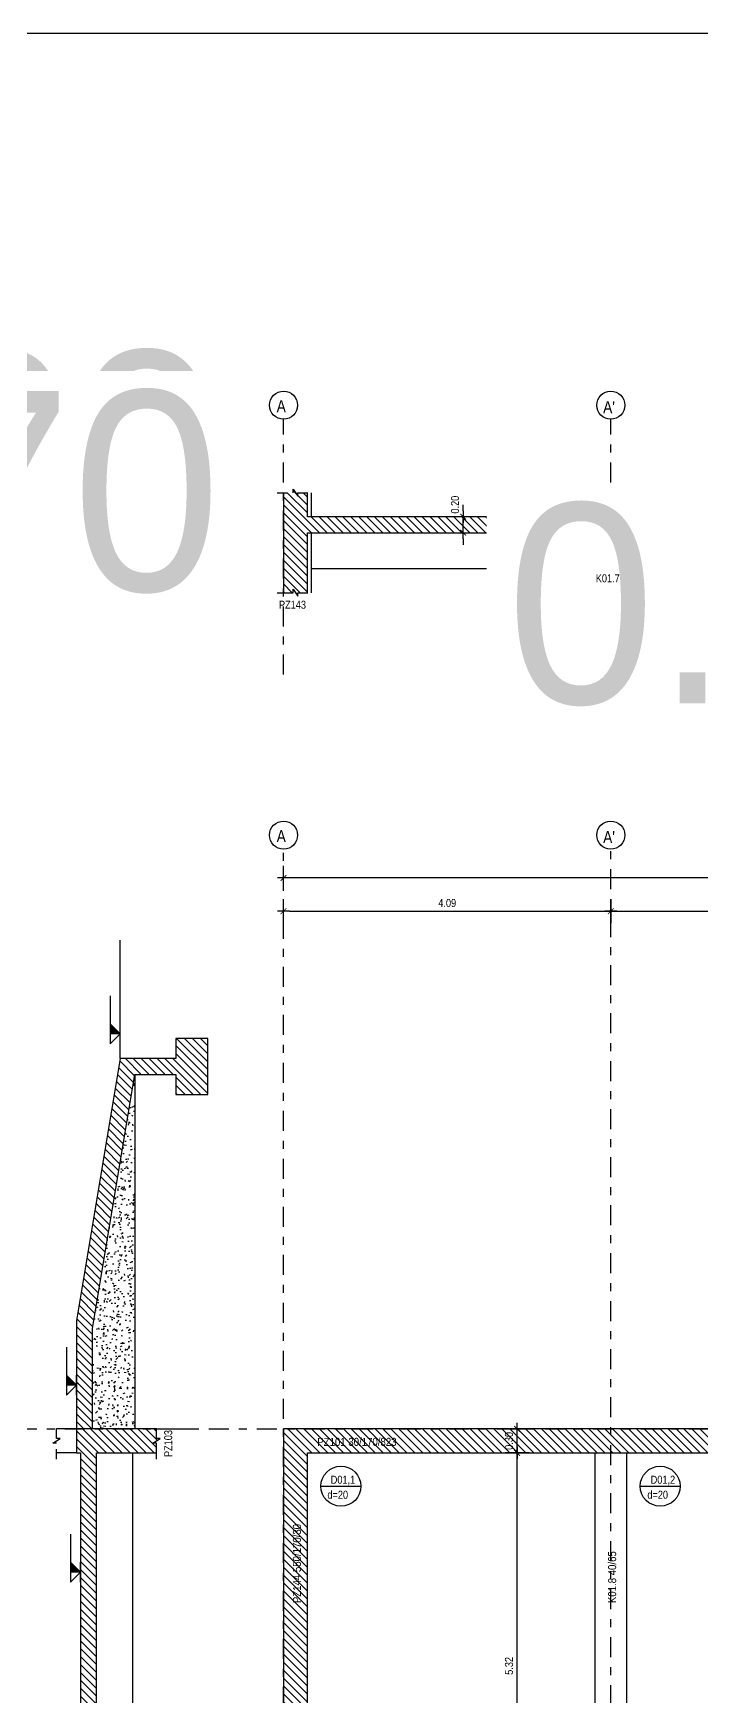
# Model space of a CAD drawing. Header units: metres. Extents: x 419734 to 420376, y 4564732 to 4565123.
# Drawn here: x 419868.5 to 419876.85, y 4565102.06 to 4565122.85 of the extents above; entities that cross this region are included whole.
import ezdxf
from ezdxf.enums import TextEntityAlignment as Align

# ---------------------------------------------------------------- set-up
doc = ezdxf.new("R2018")
doc.units = ezdxf.units.M
doc.linetypes.add('NASCOSTA', pattern=[0.375, 0.25, -0.125])
doc.linetypes.add('TRATTO-PUNTO', pattern=[1, 0.5, -0.25, 0, -0.25])
doc.layers.get('Defpoints').update_dxf_attribs({"color": 5})
for name, color, linetype in [('SW_ASSI', 7, 'TRATTO-PUNTO'), ('SW_DIM', 33, 'Continuous'), ('SW_MAGRONE', 2, 'Continuous'), ('SW_QUOTE', 1, 'Continuous'), ('SW_SEZIONI_CARPENTERIA', 4, 'Continuous'), ('SW_TRATT_GRIGIO', 252, 'NASCOSTA'), ('SW_TRATTEGGIO_252', 252, 'Continuous'), ('SW_TXT_TESTI', 1, 'Continuous'), ('SW_VISTE', 1, 'Continuous')]:
    doc.layers.add(name, color=color, linetype=linetype)
doc.styles.get("Standard").update_dxf_attribs({"font": 'arial.ttf'})
doc.styles.add('SWS', font='ARIALN.TTF')
doc.dimstyles.new('DIM-SW-50_m', dxfattribs={"dimtxt": 0.1, "dimasz": 0.075, "dimexe": 0.125, "dimexo": 0.125, "dimgap": 0.05, "dimtad": 1, "dimzin": 1, "dimdsep": 46, "dimtxsty": 'SWS', "dimblk1": 'D', "dimblk2": 'D', "dimsah": 1, "dimcen": 0.0075, "dimdle": 0.0625, "dimse1": 1, "dimse2": 1, "dimclrd": 256, "dimclre": 256, "dimclrt": 256, "dimazin": 0, "dimtfac": 0.75, "dimtmove": 1, "dimatfit": 3, "dimldrblk": 'D', "dimfxl": 0.125, "dimtvp": 1.5, "dimtolj": 1, "dimtzin": 0, "dimarcsym": 0})

# ---------------------------------------------------------------- blocks, each defined once
blk = doc.blocks.new('*U12')
blk.add_hatch(color=256).paths.add_polyline_path([(-0.0025, 0.0025), (0, 0.0025), (0, 0)])
for p, q in [((-0.0095, 0.0025), (0.0025, 0.0025)), ((-0.0025, 0.0025), (0, 0)), ((0.0025, 0), (-0.0025, 0)), ((0, 0), (0, 0.0025)), ((0.0025, 0.0025), (0, 0))]:
    blk.add_line(p, q)
at = {"color": 2, "lineweight": 30, "flags": 104}
blk.add_attdef('QM', text='', height=0.0025, dxfattribs=at).set_placement((-0.001, 0.0033), align=Align.BOTTOM_RIGHT)
blk = doc.blocks.new('*U13')
blk.add_hatch(color=256).paths.add_polyline_path([(-0.0025, 0.0025), (0, 0.0025), (0, 0)])
for p, q in [((-0.0095, 0.0025), (0.0025, 0.0025)), ((-0.0025, 0.0025), (0, 0)), ((0.0025, 0), (-0.0025, 0)), ((0, 0), (0, 0.0025)), ((0.0025, 0.0025), (0, 0))]:
    blk.add_line(p, q)
at = {"color": 2, "lineweight": 30, "flags": 104}
blk.add_attdef('QM', text='', height=0.0025, dxfattribs=at).set_placement((-0.001, 0.0033), align=Align.BOTTOM_RIGHT)
blk = doc.blocks.new('D')
for p, q in [((-1, 0), (1, 0)), ((0, 2), (0, -2))]:
    blk.add_line(p, q)
at = {"const_width": 0.141}
blk.add_lwpolyline([(0.48, 0.48), (-0.48, -0.48)], dxfattribs=at)
blk = doc.blocks.new('*D445')
at = {"layer": 'Defpoints', "color": 0, "ltscale": 0.5, "transparency": 16777216}
for p in [(419874.544, 4565105.108), (419874.55, 4565105.108), (419874.536, 4565099.783)]:
    blk.add_point(p, dxfattribs=at)
at = {"layer": 'SW_DIM', "lineweight": -2, "ltscale": 0.5, "transparency": 16777216}
blk.add_line((419874.544, 4565099.858), (419874.544, 4565105.033), dxfattribs=at)
at = {"layer": 'SW_DIM', "lineweight": -2, "ltscale": 0.5, "transparency": 16777216, "xscale": 0.075, "yscale": 0.075, "zscale": 0.075}
for p, rotation in [((419874.544, 4565105.108), 90), ((419874.544, 4565099.783), 270)]:
    blk.add_blockref('D', p, dxfattribs=dict(at, rotation=rotation))
at = {"layer": 'SW_DIM', "ltscale": 0.5, "transparency": 16777216, "insert": (419874.443, 4565102.446), "char_height": 0.1, "attachment_point": 5, "rotation": 90, "style": 'SWS'}
blk.add_mtext('\\A1;5.32', dxfattribs=at)
blk = doc.blocks.new('*D446')
at = {"layer": 'Defpoints', "color": 0, "ltscale": 0.5, "transparency": 16777216}
for p in [(419874.536, 4565105.408), (419874.544, 4565105.408), (419874.55, 4565105.108)]:
    blk.add_point(p, dxfattribs=at)
at = {"layer": 'SW_DIM', "lineweight": -2, "ltscale": 0.5, "transparency": 16777216}
blk.add_line((419874.544, 4565105.183), (419874.544, 4565105.333), dxfattribs=at)
at = {"layer": 'SW_DIM', "lineweight": -2, "ltscale": 0.5, "transparency": 16777216, "xscale": 0.075, "yscale": 0.075, "zscale": 0.075}
for p, rotation in [((419874.544, 4565105.408), 90), ((419874.544, 4565105.108), 270)]:
    blk.add_blockref('D', p, dxfattribs=dict(at, rotation=rotation))
at = {"layer": 'SW_DIM', "ltscale": 0.5, "transparency": 16777216, "insert": (419874.443, 4565105.258), "char_height": 0.1, "attachment_point": 5, "rotation": 90, "style": 'SWS'}
blk.add_mtext('\\A1;0.30', dxfattribs=at)
blk = doc.blocks.new('*D475')
at = {"layer": 'Defpoints', "color": 0, "ltscale": 0.5, "transparency": 16777216}
for p in [(419873.87, 4565116.81), (419873.87, 4565116.81), (419873.87, 4565116.61)]:
    blk.add_point(p, dxfattribs=at)
at = {"layer": 'SW_DIM', "lineweight": -2, "ltscale": 0.5, "transparency": 16777216}
for p, q in [((419873.87, 4565116.885), (419873.87, 4565116.96)), ((419873.87, 4565116.61), (419873.87, 4565116.81)), ((419873.87, 4565116.535), (419873.87, 4565116.46))]:
    blk.add_line(p, q, dxfattribs=at)
at = {"layer": 'SW_DIM', "lineweight": -2, "ltscale": 0.5, "transparency": 16777216, "xscale": 0.075, "yscale": 0.075, "zscale": 0.075}
for p, rotation in [((419873.87, 4565116.81), 270), ((419873.87, 4565116.61), 90)]:
    blk.add_blockref('D', p, dxfattribs=dict(at, rotation=rotation))
at = {"layer": 'SW_DIM', "ltscale": 0.5, "transparency": 16777216, "insert": (419873.769, 4565116.96), "char_height": 0.1, "attachment_point": 5, "rotation": 90, "style": 'SWS'}
blk.add_mtext('\\A1;0.20', dxfattribs=at)
blk = doc.blocks.new('*U383')
blk.add_hatch(color=256).paths.add_polyline_path([(0.0025, 0.0025), (0, 0.0025), (0, 0)])
for p, q in [((0.0095, 0.0025), (-0.0025, 0.0025)), ((-0.0025, 0.0025), (0, 0)), ((-0.0025, 0), (0.0025, 0)), ((0, 0), (0, 0.0025)), ((0.0025, 0.0025), (0, 0))]:
    blk.add_line(p, q)
at = {"color": 2, "lineweight": 30, "flags": 104}
blk.add_attdef('QM', text='', height=0.0025, dxfattribs=at).set_placement((0.001, 0.0033), align=Align.BOTTOM_LEFT)
blk = doc.blocks.new('*U385')
blk.add_hatch(color=256).paths.add_polyline_path([(0.0025, 0.0025), (0, 0.0025), (0, 0)])
for p, q in [((0.0095, 0.0025), (-0.0025, 0.0025)), ((-0.0025, 0.0025), (0, 0)), ((-0.0025, 0), (0.0025, 0)), ((0, 0), (0, 0.0025)), ((0.0025, 0.0025), (0, 0))]:
    blk.add_line(p, q)
at = {"color": 2, "lineweight": 30, "flags": 104}
blk.add_attdef('QM', text='', height=0.0025, dxfattribs=at).set_placement((0.001, 0.0033), align=Align.BOTTOM_LEFT)
blk = doc.blocks.new('*U370')
blk.add_hatch(color=256).paths.add_polyline_path([(0.0025, 0.0025), (0, 0.0025), (0, 0)])
for p, q in [((0.0095, 0.0025), (-0.0025, 0.0025)), ((-0.0025, 0.0025), (0, 0)), ((-0.0025, 0), (0.0025, 0)), ((0, 0), (0, 0.0025)), ((0.0025, 0.0025), (0, 0))]:
    blk.add_line(p, q)
at = {"color": 2, "lineweight": 30, "flags": 104}
blk.add_attdef('QM', text='', height=0.0025, dxfattribs=at).set_placement((0.001, 0.0033), align=Align.BOTTOM_LEFT)
blk = doc.blocks.new('*U371')
blk.add_hatch(color=256).paths.add_polyline_path([(0.0025, 0.0025), (0, 0.0025), (0, 0)])
for p, q in [((0.0095, 0.0025), (-0.0025, 0.0025)), ((-0.0025, 0.0025), (0, 0)), ((-0.0025, 0), (0.0025, 0)), ((0, 0), (0, 0.0025)), ((0.0025, 0.0025), (0, 0))]:
    blk.add_line(p, q)
at = {"color": 2, "lineweight": 30, "flags": 104}
blk.add_attdef('QM', text='', height=0.0025, dxfattribs=at).set_placement((0.001, 0.0033), align=Align.BOTTOM_LEFT)
blk = doc.blocks.new('*D389')
at = {"layer": 'Defpoints', "color": 0, "ltscale": 0.5, "transparency": 16777216}
for p in [(419875.716, 4565111.88), (419871.625, 4565105.408), (419875.716, 4565105.408)]:
    blk.add_point(p, dxfattribs=at)
at = {"layer": 'SW_DIM', "lineweight": -2, "ltscale": 0.5, "transparency": 16777216}
blk.add_line((419871.7, 4565111.88), (419875.641, 4565111.88), dxfattribs=at)
at = {"layer": 'SW_DIM', "lineweight": -2, "ltscale": 0.5, "transparency": 16777216, "xscale": 0.075, "yscale": 0.075, "zscale": 0.075, "rotation": 180}
blk.add_blockref('D', (419871.625, 4565111.88), dxfattribs=at)
at = {"layer": 'SW_DIM', "lineweight": -2, "ltscale": 0.5, "transparency": 16777216, "xscale": 0.075, "yscale": 0.075, "zscale": 0.075}
blk.add_blockref('D', (419875.716, 4565111.88), dxfattribs=at)
at = {"layer": 'SW_DIM', "ltscale": 0.5, "transparency": 16777216, "insert": (419873.671, 4565111.981), "char_height": 0.1, "attachment_point": 5, "style": 'SWS'}
blk.add_mtext('\\A1;4.09', dxfattribs=at)
blk = doc.blocks.new('*D390')
at = {"layer": 'Defpoints', "color": 0, "ltscale": 0.5, "transparency": 16777216}
for p in [(419879.581, 4565111.88), (419879.581, 4565111.396), (419875.716, 4565105.408)]:
    blk.add_point(p, dxfattribs=at)
at = {"layer": 'SW_DIM', "lineweight": -2, "ltscale": 0.5, "transparency": 16777216}
blk.add_line((419875.791, 4565111.88), (419879.506, 4565111.88), dxfattribs=at)
at = {"layer": 'SW_DIM', "lineweight": -2, "ltscale": 0.5, "transparency": 16777216, "xscale": 0.075, "yscale": 0.075, "zscale": 0.075, "rotation": 180}
blk.add_blockref('D', (419875.716, 4565111.88), dxfattribs=at)
at = {"layer": 'SW_DIM', "lineweight": -2, "ltscale": 0.5, "transparency": 16777216, "xscale": 0.075, "yscale": 0.075, "zscale": 0.075}
blk.add_blockref('D', (419879.581, 4565111.88), dxfattribs=at)
at = {"layer": 'SW_DIM', "ltscale": 0.5, "transparency": 16777216, "insert": (419877.648, 4565111.981), "char_height": 0.1, "attachment_point": 5, "style": 'SWS'}
blk.add_mtext('\\A1;3.87', dxfattribs=at)
blk = doc.blocks.new('*D399')
at = {"layer": 'Defpoints', "color": 0, "ltscale": 0.5, "transparency": 16777216}
for p in [(419871.625, 4565112.294), (419871.625, 4565111.608), (419920.098, 4565111.608)]:
    blk.add_point(p, dxfattribs=at)
at = {"layer": 'SW_DIM', "lineweight": -2, "ltscale": 0.5, "transparency": 16777216}
blk.add_line((419920.023, 4565112.294), (419871.7, 4565112.294), dxfattribs=at)
at = {"layer": 'SW_DIM', "lineweight": -2, "ltscale": 0.5, "transparency": 16777216, "xscale": 0.075, "yscale": 0.075, "zscale": 0.075, "rotation": 180}
blk.add_blockref('D', (419871.625, 4565112.294), dxfattribs=at)
at = {"layer": 'SW_DIM', "lineweight": -2, "ltscale": 0.5, "transparency": 16777216, "xscale": 0.075, "yscale": 0.075, "zscale": 0.075}
blk.add_blockref('D', (419920.098, 4565112.294), dxfattribs=at)
at = {"layer": 'SW_DIM', "ltscale": 0.5, "transparency": 16777216, "insert": (419895.862, 4565112.395), "char_height": 0.1, "attachment_point": 5, "style": 'SWS'}
blk.add_mtext('\\A1;48.47', dxfattribs=at)

msp = doc.modelspace()

# ---------------------------------------------------------------- hatches: boundary and pattern name
at = {"layer": 'SW_TRATTEGGIO_252'}
h = msp.add_hatch(dxfattribs=at)
h.set_pattern_fill('_USER', color=256, scale=0.07, angle=135, pattern_type=0)
h.set_pattern_definition([(135, (419843.80018, 4565205.36885), (-0.049497475, -0.049497475), [])])
h.paths.add_polyline_path([(419871.97544, 4565116.8101), (419871.92544, 4565116.8101), (419871.92544, 4565117.1101), (419871.80544, 4565117.1101), (419871.80544, 4565117.0651), (419871.74544, 4565117.1551), (419871.74544, 4565117.1101), (419871.62544, 4565117.1101), (419871.62544, 4565115.8601), (419871.74544, 4565115.8601), (419871.74544, 4565115.9051), (419871.80544, 4565115.8151), (419871.80544, 4565115.8601), (419871.92544, 4565115.8601), (419871.92544, 4565116.6101), (419871.97544, 4565116.6101), (419875.39057, 4565116.6101), (419875.51557, 4565116.6101), (419875.51557, 4565116.1601), (419875.71557, 4565116.1601), (419875.71557, 4565116.8101)])
h.paths.add_polyline_path([(419875.91557, 4565116.8101), (419875.71557, 4565116.8101), (419875.71557, 4565116.1601), (419875.91557, 4565116.1601)])
h = msp.add_hatch(dxfattribs=at)
h.set_pattern_fill('_USER', color=256, scale=0.07, angle=135, pattern_type=0)
h.set_pattern_definition([(135, (50.1633, 115.665785), (-0.0494974746831, -0.0494974746831), [])])
h.paths.add_polyline_path([(419869.76621, 4565109.83641), (419870.2771, 4565109.83641), (419870.2771, 4565109.58639), (419870.6771, 4565109.58639), (419870.6771, 4565110.28639), (419870.2771, 4565110.28639), (419870.2771, 4565110.0364), (419869.58394, 4565110.0364), (419869.0371, 4565106.76243), (419869.0371, 4565105.40843), (419869.2371, 4565105.40843), (419869.2371, 4565106.66287)])
at = {"layer": 'SW_TRATTEGGIO_252', "ltscale": 0.5}
h = msp.add_hatch(dxfattribs=at)
h.set_pattern_fill('AR-CONC', color=256, scale=0.00125, style=0)
h.set_pattern_definition([(50, (50.1633, 115.66578), (0.227730836245, -0.019923856924), [0.0238125, -0.2619375]), (355, (50.1633, 115.66578), (-0.044054276781, 0.238821056549), [0.01905, -0.209550730213]), (100.4514447, (50.18228, 115.66412), (0.183676558863, 0.21889718989), [0.020237511, -0.22261280575]), (46.1842, (50.1633, 115.72928), (0.338848801115, -0.052552909916), [0.03571875, -0.39290625]), (96.63555761, (50.19154, 115.7249), (0.296755167564, 0.309282655747), [0.030356278925, -0.3339195102]), (351.18415117, (50.1633, 115.7293), (0.29675516758, 0.309282655732), [0.028574958838, -0.3143246649]), (21, (50.19505, 115.71341), (0.1895179890864, -0.127831497734), [0.0238125, -0.2619375]), (326, (50.19505, 115.7134), (0.077252535435, 0.230234957653), [0.01905, -0.20955]), (71.451445, (50.21084, 115.70276), (0.266770524098, 0.102403461107), [0.020237511, -0.222612422]), (37.5, (50.1633, 115.665785), (0.0038607540632, 0.1056937985914), [0, -0.20701, 0, -0.212725, 0, -0.21034375]), (7.5, (50.1633, 115.66578), (0.083524578138, 0.1252257185226), [0, -0.121285, 0, -0.2022475, 0, -0.08016875]), (327.5, (50.092495, 115.665785), (0.1694882439586, -0.0071609299908), [0, -0.079375, 0, -0.24765, 0, -0.3286125]), (317.5, (50.06075, 115.66578), (0.1851614767325, 0.0317831137917), [0, -0.1031875, 0, -0.164465, 0, -0.2333625])])
h.paths.add_polyline_path([(419869.76621, 4565109.83641), (419869.2371, 4565106.66287), (419869.2371, 4565105.40843), (419869.76621, 4565105.40843)])
at = {"layer": 'SW_TRATTEGGIO_252'}
h = msp.add_hatch(dxfattribs=at)
h.set_pattern_fill('_USER', color=256, scale=0.07, angle=135, pattern_type=0)
h.set_pattern_definition([(135, (419843.31184, 4565196.05052), (-0.049497475, -0.049497475), [])])
h.paths.add_polyline_path([(419869.2871, 4565099.25843), (419869.2871, 4565099.38343), (419869.7371, 4565099.38343), (419869.7371, 4565099.78343), (419869.2871, 4565099.78343), (419869.2871, 4565099.90843), (419869.2871, 4565105.10843), (419869.7371, 4565105.10843), (419870.0371, 4565105.10843), (419870.0371, 4565105.22843), (419869.9921, 4565105.22843), (419870.0821, 4565105.28843), (419870.0371, 4565105.28843), (419870.0371, 4565105.40843), (419869.0371, 4565105.40843), (419869.0371, 4565105.10843), (419869.0871, 4565105.10843), (419869.0871, 4565099.90843), (419869.0871, 4565099.25843), (419869.0871, 4565092.60843), (419869.0871, 4565092.55843), (419869.0371, 4565092.55843), (419869.0371, 4565092.25843), (419870.0371, 4565092.25843), (419870.0371, 4565092.37843), (419869.9921, 4565092.37843), (419870.0821, 4565092.43843), (419870.0371, 4565092.43843), (419870.0371, 4565092.55843), (419869.7371, 4565092.55843), (419869.2871, 4565092.55843)])
h = msp.add_hatch(dxfattribs=at)
h.set_pattern_fill('_USER', color=256, scale=0.07, angle=135, pattern_type=0)
h.set_pattern_definition([(135, (419843.80018, 4565196.05052), (-0.049497475, -0.049497475), [])])
edge = h.paths.add_edge_path()
edge.add_line((419915.34817, 4565103.20843), (419915.34817, 4565099.60843))
edge.add_line((419915.34817, 4565099.60843), (419911.09817, 4565099.60843))
edge.add_line((419911.09817, 4565099.60843), (419911.09817, 4565102.20843))
edge.add_line((419911.09817, 4565102.20843), (419910.79817, 4565102.20843))
edge.add_line((419910.79817, 4565102.20843), (419910.79817, 4565099.60843))
edge.add_line((419910.79817, 4565099.60843), (419906.54817, 4565099.60843))
edge.add_line((419906.54817, 4565099.60843), (419906.54817, 4565102.20843))
edge.add_line((419906.54817, 4565102.20843), (419906.24817, 4565102.20843))
edge.add_line((419906.24817, 4565102.20843), (419906.24817, 4565099.60843))
edge.add_line((419906.24817, 4565099.60843), (419900.99817, 4565099.60843))
edge.add_line((419900.99817, 4565099.60843), (419900.99817, 4565102.20843))
edge.add_line((419900.99817, 4565102.20843), (419900.69817, 4565102.20843))
edge.add_line((419900.69817, 4565102.20843), (419900.69817, 4565099.30843))
edge.add_line((419900.69817, 4565099.30843), (419906.54817, 4565099.30843))
edge.add_line((419906.54817, 4565099.30843), (419910.79817, 4565099.30843))
edge.add_line((419910.79817, 4565099.30843), (419915.64817, 4565099.30843))
edge.add_line((419915.64817, 4565099.30843), (419915.64817, 4565103.2156))
h.paths.add_polyline_path([(419901.22317, 4565092.60843), (419900.57317, 4565092.60843), (419900.57317, 4565092.25843), (419901.22317, 4565092.25843)])
h.paths.add_polyline_path([(419876.04057, 4565099.90843), (419875.39057, 4565099.90843), (419875.39057, 4565099.25843), (419876.04057, 4565099.25843)])
h.paths.add_polyline_path([(419879.90571, 4565099.90843), (419879.25571, 4565099.90843), (419879.25571, 4565099.25843), (419879.90571, 4565099.25843)])
h.paths.add_polyline_path([(419871.97544, 4565099.90843), (419871.62544, 4565099.90843), (419871.62544, 4565099.25843), (419871.97544, 4565099.25843)])
h.paths.add_polyline_path([(419879.90571, 4565092.60843), (419879.25571, 4565092.60843), (419879.25571, 4565092.25843), (419879.90571, 4565092.25843)])
h.paths.add_polyline_path([(419895.14317, 4565092.90843), (419894.79317, 4565092.90843), (419894.79317, 4565092.25843), (419895.14317, 4565092.25843)])
h.paths.add_polyline_path([(419894.75317, 4565092.90843), (419894.40317, 4565092.90843), (419894.40317, 4565092.25843), (419894.75317, 4565092.25843)])
h.paths.add_polyline_path([(419895.14317, 4565105.40843), (419894.79317, 4565105.40843), (419894.79317, 4565104.75843), (419895.14317, 4565104.75843)])
h.paths.add_polyline_path([(419894.75317, 4565105.40843), (419894.40317, 4565105.40843), (419894.40317, 4565104.75843), (419894.75317, 4565104.75843)])
h.paths.add_polyline_path([(419896.14317, 4565105.40843), (419895.14317, 4565105.40843), (419895.14317, 4565105.10843), (419896.14317, 4565105.10843)])
h.paths.add_polyline_path([(419877.15571, 4565105.10843), (419877.15571, 4565105.40843), (419871.62544, 4565105.40843), (419871.62544, 4565099.90843), (419871.92544, 4565099.90843), (419871.92544, 4565105.10843)])
h.paths.add_polyline_path([(419881.45871, 4565105.10843), (419881.45871, 4565105.40843), (419879.85591, 4565105.40843), (419878.95571, 4565105.40843), (419878.95571, 4565105.10843)])
h.paths.add_polyline_path([(419889.20494, 4565105.10843), (419889.20494, 4565105.40843), (419885.06271, 4565105.40843), (419885.06271, 4565105.10843)])
h.paths.add_polyline_path([(419892.80894, 4565105.40843), (419892.80894, 4565105.10843), (419894.40317, 4565105.10843), (419894.40317, 4565105.40843)])
h.paths.add_polyline_path([(419897.89817, 4565105.10843), (419897.89817, 4565105.40843), (419896.14317, 4565105.40843), (419896.14317, 4565105.10843)])
h.paths.add_polyline_path([(419902.47317, 4565105.10843), (419902.47317, 4565105.40843), (419900.59837, 4565105.40843), (419900.29817, 4565105.40843), (419900.29817, 4565105.10843), (419900.59837, 4565105.10843), (419900.69817, 4565105.10843), (419900.69817, 4565103.20843), (419900.99817, 4565103.20843), (419900.99817, 4565105.10843)])
h.paths.add_polyline_path([(419907.52317, 4565105.10843), (419907.52317, 4565105.40843), (419904.87317, 4565105.40843), (419904.87317, 4565105.10843), (419906.24817, 4565105.10843), (419906.24817, 4565103.20843), (419906.54817, 4565103.20843), (419906.54817, 4565105.10843)])
h.paths.add_polyline_path([(419912.07317, 4565105.10843), (419912.07317, 4565105.40843), (419909.92317, 4565105.40843), (419909.92317, 4565105.10843), (419910.79817, 4565105.10843), (419910.79817, 4565103.20843), (419911.09817, 4565103.20843), (419911.09817, 4565105.10843)])
h.paths.add_polyline_path([(419914.47317, 4565105.40843), (419914.47317, 4565105.10843), (419915.34817, 4565105.10843), (419915.34817, 4565103.20843), (419915.64817, 4565103.2156), (419915.64817, 4565105.10843), (419915.64817, 4565105.40843)])
h.paths.add_polyline_path([(419916.52317, 4565105.10843), (419916.52317, 4565105.40843), (419915.64817, 4565105.40843), (419915.64817, 4565105.10843)])
h.paths.add_polyline_path([(419916.89817, 4565092.25843), (419916.89817, 4565092.55843), (419916.14817, 4565092.55843), (419916.14817, 4565092.25843)])
h.paths.add_polyline_path([(419919.29817, 4565092.55843), (419919.29817, 4565092.25843), (419920.09817, 4565092.25843), (419920.09817, 4565099.90843), (419920.09817, 4565105.40843), (419918.92317, 4565105.40843), (419918.92317, 4565105.10843), (419919.79817, 4565105.10843), (419919.79817, 4565092.55843)])
h.paths.add_polyline_path([(419913.99817, 4565092.55843), (419913.99817, 4565092.25843), (419915.34817, 4565092.25843), (419915.34817, 4565092.55843)])
h.paths.add_polyline_path([(419905.84817, 4565092.55843), (419905.84817, 4565092.25843), (419911.59817, 4565092.25843), (419911.59817, 4565092.55843)])
h.paths.add_polyline_path([(419903.44817, 4565092.25843), (419903.44817, 4565092.55843), (419901.22317, 4565092.55843), (419901.22317, 4565092.25843)])
h.paths.add_polyline_path([(419900.29817, 4565092.55843), (419900.29817, 4565092.25843), (419900.57317, 4565092.25843), (419900.57317, 4565092.55843)])
h.paths.add_polyline_path([(419897.89817, 4565092.25843), (419897.89817, 4565092.55843), (419896.14317, 4565092.55843), (419896.14317, 4565092.25843)])
h.paths.add_polyline_path([(419893.24367, 4565092.25843), (419893.24367, 4565092.55843), (419879.90571, 4565092.55843), (419879.90571, 4565092.25843)])
h.paths.add_polyline_path([(419874.82544, 4565092.55843), (419874.82544, 4565092.25843), (419879.25571, 4565092.25843), (419879.25571, 4565092.55843)])
h.paths.add_polyline_path([(419872.42544, 4565092.25843), (419872.42544, 4565092.55843), (419871.92544, 4565092.55843), (419871.92544, 4565099.25843), (419871.62544, 4565099.25843), (419871.62544, 4565092.25843)])

# ---------------------------------------------------------------- linework, layer by layer
msp.add_line((419805.79921, 4565122.85209), (420103.04921, 4565122.85209))
msp.add_lwpolyline([(419870.00486, 4565105.40843), (419870.52325, 4565105.40843)])
at = {"layer": 'SW_ASSI', "ltscale": 0.5}
for points in [[(419871.62544, 4565114.8365), (419871.62544, 4565118.02832)], [(419875.71557, 4565114.8365), (419875.71557, 4565118.02832)], [(419871.62544, 4565088.73286), (419871.62544, 4565112.65489)], [(419875.71557, 4565088.75582), (419875.71557, 4565112.65489)], [(419867.08971, 4565105.40843), (419921.73249, 4565105.40843)]]:
    msp.add_lwpolyline(points, dxfattribs=at)
at = {"layer": 'SW_MAGRONE'}
for points in [[(419871.62544, 4565117.10842), (419871.62544, 4565115.8601), (419871.74544, 4565115.8601), (419871.74544, 4565115.9051), (419871.80544, 4565115.8151), (419871.80544, 4565115.8601), (419871.92544, 4565115.8601), (419871.92544, 4565116.6101), (419875.51557, 4565116.6101), (419875.51557, 4565116.1601), (419875.91557, 4565116.1601), (419875.91557, 4565116.8101), (419871.92544, 4565116.8101), (419871.92544, 4565117.10842)], [(419869.2371, 4565105.40843), (419869.2371, 4565106.66287), (419869.76621, 4565109.83641), (419870.2771, 4565109.83641), (419870.2771, 4565109.58639), (419870.6771, 4565109.58639), (419870.6771, 4565110.28639), (419870.2771, 4565110.28639), (419870.2771, 4565110.0364), (419869.58394, 4565110.0364), (419869.0371, 4565106.76243), (419869.0371, 4565105.40843)], [(419869.2871, 4565099.90843), (419869.2871, 4565105.10843), (419869.7371, 4565105.10843), (419870.0371, 4565105.10843), (419870.0371, 4565105.22843), (419869.9921, 4565105.22843), (419870.0821, 4565105.28843), (419870.0371, 4565105.28843), (419870.0371, 4565105.40843), (419869.0371, 4565105.40843), (419869.0371, 4565105.10843), (419869.0871, 4565105.10843), (419869.0871, 4565099.90843)], [(419875.51557, 4565105.10843), (419875.51557, 4565099.90843), (419875.91557, 4565099.90843), (419875.91557, 4565105.10843)]]:
    msp.add_lwpolyline(points, dxfattribs=at)
msp.add_lwpolyline([(419871.92544, 4565105.10843), (419894.40317, 4565105.10843), (419894.40317, 4565105.40843), (419871.62544, 4565105.40843), (419871.62544, 4565099.90843), (419871.92544, 4565099.90843)], close=True, dxfattribs=at)
at = {"layer": 'SW_SEZIONI_CARPENTERIA'}
msp.add_line((419869.58394, 4565110.0364), (419869.58395, 4565111.51627), dxfattribs=at)
at = {"layer": 'SW_TRATT_GRIGIO', "ltscale": 0.5}
for points in [[(419871.74544, 4565117.1101), (419871.74544, 4565117.1551)], [(419871.74544, 4565117.1551), (419871.80544, 4565117.0651)], [(419871.54544, 4565117.1101), (419871.74544, 4565117.1101)], [(419871.80544, 4565117.0651), (419871.80544, 4565117.1101)], [(419871.80544, 4565117.1101), (419872.00544, 4565117.1101)], [(419871.74544, 4565115.8601), (419871.74544, 4565115.9051)], [(419871.74544, 4565115.9051), (419871.80544, 4565115.8151)], [(419875.68557, 4565115.8601), (419875.68557, 4565115.9051)], [(419875.68557, 4565115.9051), (419875.74557, 4565115.8151)], [(419871.54544, 4565115.8601), (419871.74544, 4565115.8601)], [(419871.80544, 4565115.8151), (419871.80544, 4565115.8601)], [(419871.80544, 4565115.8601), (419872.00544, 4565115.8601)], [(419875.31057, 4565115.8601), (419875.68557, 4565115.8601)], [(419875.74557, 4565115.8151), (419875.74557, 4565115.8601)], [(419875.74557, 4565115.8601), (419876.12057, 4565115.8601)], [(419868.7871, 4565105.28843), (419868.7871, 4565105.48843)], [(419870.0371, 4565105.28843), (419870.0371, 4565105.48843)], [(419868.7421, 4565105.22843), (419868.8321, 4565105.28843)], [(419868.8321, 4565105.28843), (419868.7871, 4565105.28843)], [(419869.9921, 4565105.22843), (419870.0821, 4565105.28843)], [(419870.0821, 4565105.28843), (419870.0371, 4565105.28843)], [(419868.7871, 4565105.22843), (419868.7421, 4565105.22843)], [(419868.7871, 4565105.02843), (419868.7871, 4565105.22843)], [(419870.0371, 4565105.22843), (419869.9921, 4565105.22843)], [(419870.0371, 4565105.02843), (419870.0371, 4565105.22843)]]:
    msp.add_lwpolyline(points, dxfattribs=at)
at = {"layer": 'SW_TXT_TESTI'}
for points in [[(419872.09211, 4565104.69177), (419872.59211, 4565104.69177)], [(419876.08224, 4565104.69177), (419876.58224, 4565104.69177)]]:
    msp.add_lwpolyline(points, dxfattribs=at)
at = {"layer": 'SW_TXT_TESTI', "color": 1}
for centre in [(419871.62544, 4565118.20332), (419875.71557, 4565118.20332), (419871.62544, 4565112.82989), (419875.71557, 4565112.82989)]:
    msp.add_circle(centre, 0.175, dxfattribs=at)
at = {"layer": 'SW_TXT_TESTI'}
for centre in [(419872.34211, 4565104.69177), (419876.33224, 4565104.69177)]:
    msp.add_circle(centre, 0.25, dxfattribs=at)
at = {"layer": 'SW_VISTE'}
for points in [[(419871.97544, 4565116.8101), (419871.97544, 4565117.1101)], [(419875.91557, 4565116.8101), (419876.62544, 4565116.8101)], [(419876.04057, 4565115.8601), (419876.04057, 4565116.8101)], [(419876.62544, 4565116.8101), (419877.42544, 4565116.8101)], [(419876.62544, 4565116.6101), (419876.62544, 4565116.8101)], [(419871.97544, 4565115.8601), (419871.97544, 4565116.6101)], [(419875.39057, 4565115.8601), (419875.39057, 4565116.6101)], [(419877.42544, 4565116.6101), (419876.62544, 4565116.6101)], [(419875.39057, 4565116.1601), (419871.97544, 4565116.1601)], [(419879.25571, 4565116.1601), (419876.04057, 4565116.1601)], [(419869.76621, 4565109.83641), (419869.76621, 4565105.40843)], [(419869.0371, 4565105.40843), (419868.7871, 4565105.40843)], [(419869.0371, 4565105.10843), (419868.7871, 4565105.10843)], [(419869.7371, 4565105.10843), (419869.7371, 4565099.90843)]]:
    msp.add_lwpolyline(points, dxfattribs=at)

# ---------------------------------------------------------------- block references
at = {"layer": 'SW_QUOTE', "ltscale": 0.5}
ref = msp.add_blockref('*U12', (419863.17324, 4565118.71761), dxfattribs=dict(at, xscale=-50, yscale=50, zscale=50))
lines = msp.add_mtext('-1.20', dxfattribs={"layer": '0', "color": 2, "insert": (419863.22324, 4565118.88261), "char_height": 2.5, "attachment_point": 1, "bg_fill": 3, "box_fill_scale": 1.1, "bg_fill_color": 256, "bg_fill_transparency": 0})
ref.add_attrib('QM', '', (419863.22324, 4565118.88261), dxfattribs={"flags": 104}).embed_mtext(lines)
ref = msp.add_blockref('*U13', (419863.17324, 4565118.21761), dxfattribs=dict(at, xscale=-50, yscale=50, zscale=50))
lines = msp.add_mtext('-1.70', dxfattribs={"layer": '0', "color": 2, "insert": (419863.22324, 4565118.38261), "char_height": 2.5, "attachment_point": 1, "bg_fill": 3, "box_fill_scale": 1.1, "bg_fill_color": 256, "bg_fill_transparency": 0})
ref.add_attrib('QM', '', (419863.22324, 4565118.38261), dxfattribs={"flags": 104}).embed_mtext(lines)
ref = msp.add_blockref('*U383', (419874.36248, 4565116.8101), dxfattribs=dict(at, xscale=50, yscale=50, zscale=50))
lines = msp.add_mtext('0.50', dxfattribs={"layer": '0', "color": 2, "insert": (419874.41248, 4565116.9751), "char_height": 2.5, "attachment_point": 1, "bg_fill": 3, "box_fill_scale": 1.1, "bg_fill_color": 256, "bg_fill_transparency": 0})
ref.add_attrib('QM', '', (419874.41248, 4565116.9751), dxfattribs={"flags": 104}).embed_mtext(lines)
at = {"layer": 'SW_QUOTE', "ltscale": 0.5, "xscale": 50, "yscale": 50, "zscale": 50, "rotation": 90}
for name, p in [('*U371', (419869.58394, 4565110.34426)), ('*U370', (419869.0371, 4565105.95591)), ('*U385', (419869.0871, 4565103.61825))]:
    msp.add_blockref(name, p, dxfattribs=at)

# ---------------------------------------------------------------- texts
at = {"layer": 'SW_TXT_TESTI', "color": 4, "style": 'SWS'}
for s, p in [('A', (419871.5393, 4565118.11537)), ("A'", (419875.61988, 4565118.10348)), ('A', (419871.5393, 4565112.74195)), ("A'", (419875.61988, 4565112.73006))]:
    msp.add_text(s, height=0.15, rotation=0.110239, dxfattribs=at).set_placement(p)
at = {"layer": 'SW_TXT_TESTI', "color": 2, "style": 'SWS'}
for s, p in [('K01.7', (419875.52768, 4565115.98973)), ('PZ143', (419871.56819, 4565115.65981))]:
    msp.add_text(s, height=0.1, dxfattribs=at).set_placement(p)
msp.add_text('PZ103', height=0.1, rotation=90, dxfattribs=at).set_placement((419870.23403, 4565105.0562))
at = {"layer": 'SW_TXT_TESTI', "color": 2, "style": 'SWS', "width": 1.05}
msp.add_text('PZ101 30/170/823', height=0.1, dxfattribs=at).set_placement((419872.04762, 4565105.19619))
at = {"layer": 'SW_TXT_TESTI', "style": 'SWS'}
for s, p in [('D01,1', (419872.21502, 4565104.72302)), ('D01,2', (419876.21374, 4565104.72302)), ('d=20', (419872.17365, 4565104.53552)), ('d=20', (419876.17237, 4565104.53552))]:
    msp.add_text(s, height=0.1, dxfattribs=at).set_placement(p)
at = {"layer": 'SW_TXT_TESTI', "color": 2, "style": 'SWS', "width": 1.05}
for s, p in [('PZ144 550/170/30', (419871.84243, 4565103.23044)), ('K01.8 40/65', (419875.78178, 4565103.23044))]:
    msp.add_text(s, height=0.1, rotation=90, dxfattribs=at).set_placement(p)

# ---------------------------------------------------------------- dimensions: what is measured, and where the dimension line sits
at = {"layer": 'SW_DIM', "ltscale": 0.5}
for base, p1, p2, picture, middle in [((419873.87042, 4565116.8101), (419873.87042, 4565116.6101), (419873.87042, 4565116.8101), '*D475', (419873.87042, 4565116.9601)), ((419874.54402, 4565105.40843), (419874.54983, 4565105.10843), (419874.53604, 4565105.40843), '*D446', (419874.54402, 4565105.25843))]:
    dim = msp.add_linear_dim(base=base, p1=p1, p2=p2, angle=90, dimstyle='DIM-SW-50_m', dxfattribs=at)
    dim.commit()
    dim.dimension.update_dxf_attribs({"geometry": picture, "text_midpoint": middle, "dimtype": 160})
for base, p1, p2, picture, middle in [((419871.62544, 4565112.29403), (419920.09817, 4565111.60806), (419871.62544, 4565111.60806), '*D399', (419895.86181, 4565112.39508)), ((419875.71557, 4565111.8804), (419871.62544, 4565105.40843), (419875.71557, 4565105.40843), '*D389', (419873.67051, 4565111.98146)), ((419879.58071, 4565111.8804), (419875.71557, 4565105.40843), (419879.58071, 4565111.39628), '*D390', (419877.64814, 4565111.98146))]:
    dim = msp.add_linear_dim(base=base, p1=p1, p2=p2, dimstyle='DIM-SW-50_m', dxfattribs=at)
    dim.commit()
    dim.dimension.update_dxf_attribs({"geometry": picture, "text_midpoint": middle})
dim = msp.add_linear_dim(base=(419874.5440187228, 4565105.1084321849), p1=(419874.5360138954, 4565099.7834321838), p2=(419874.5498279694, 4565105.108432183), angle=90, dimstyle='DIM-SW-50_m', dxfattribs=at)
dim.commit()
dim.dimension.update_dxf_attribs({"geometry": '*D445', "text_midpoint": (419874.4429614252, 4565102.4459321843)})

doc.saveas('drawing.dxf')
